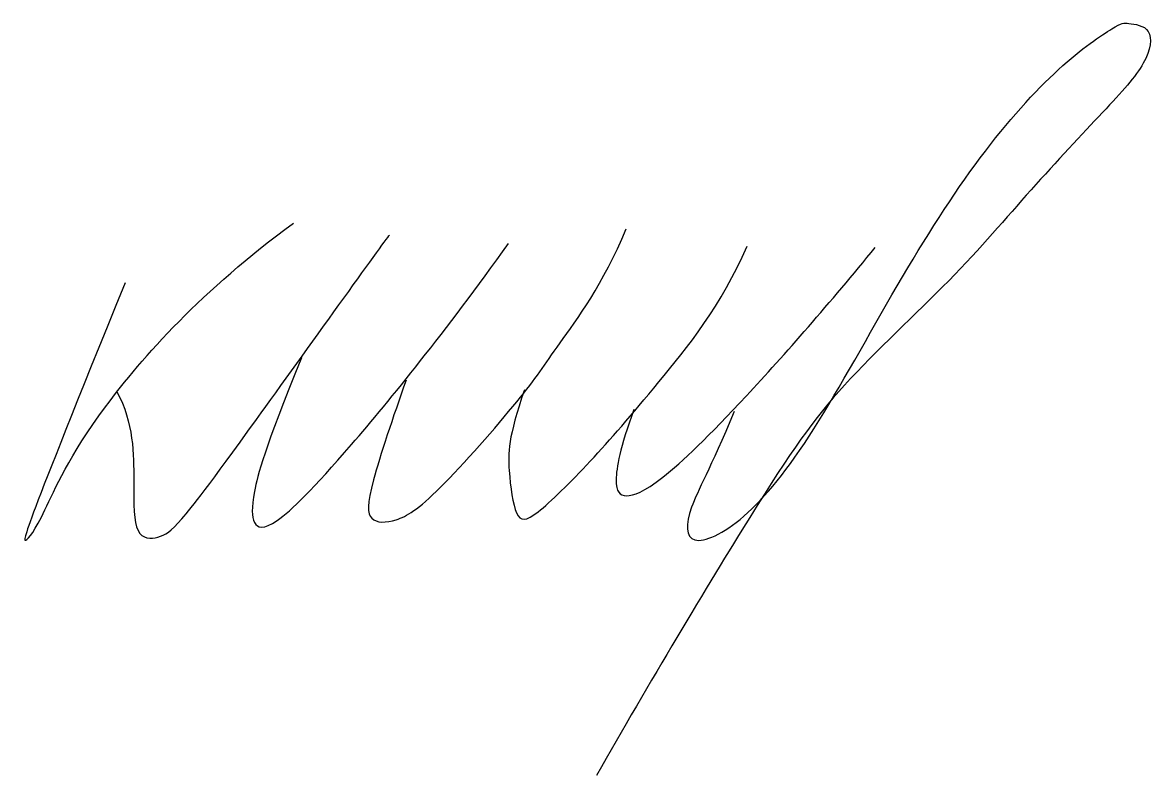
# Model space of a CAD drawing. Header units: millimetres. Extents: x 1542.4 to 1551.94, y 2240.25 to 2246.62.
import ezdxf

# ---------------------------------------------------------------- set-up
doc = ezdxf.new("R2010")
doc.units = ezdxf.units.MM
doc.layers.add('Роспись', color=5, linetype='Continuous')

msp = doc.modelspace()

# ---------------------------------------------------------------- linework, layer by layer
at = {"layer": 'Роспись'}
for points in [[(1548.411, 2243.3279), (1548.2043, 2242.8354), (1547.9977, 2242.4859), (1547.9977, 2242.1523), (1548.4746, 2242.3588), (1549.0582, 2243.0749), (1549.7939, 2244.4343), (1550.4878, 2245.5263), (1551.1818, 2246.2914), (1551.6763, 2246.6182), (1551.7082, 2246.6102), (1551.9554, 2246.5863), (1551.9155, 2246.2835), (1551.5726, 2245.9088), (1550.9106, 2245.2074), (1550.2884, 2244.4662), (1549.2659, 2243.5296), (1548.7022, 2242.7249), (1547.6814, 2241.0163), (1547.2476, 2240.2512)], [(1543.2659, 2244.4162), (1542.3995, 2242.2854), (1542.3995, 2242.1772), (1542.556, 2242.3937), (1542.9051, 2243.2237), (1543.9162, 2244.3545), (1544.6866, 2244.9199)], [(1543.1961, 2243.495), (1543.3385, 2243.2358), (1543.3385, 2242.6824), (1543.3385, 2242.2494), (1543.5551, 2242.2494), (1543.6996, 2242.3464), (1544.1074, 2242.8793), (1545.453, 2244.7634), (1545.4993, 2244.8192)], [(1545.6384, 2243.5924), (1545.5272, 2243.2784), (1545.3097, 2242.6262), (1545.3097, 2242.3847), (1545.5466, 2242.3847), (1545.8366, 2242.5537), (1546.6875, 2243.5248), (1546.8547, 2243.8057), (1547.3033, 2244.4008), (1547.4966, 2244.8723)], [(1544.7556, 2243.7828), (1544.4372, 2242.9996), (1544.3332, 2242.5876), (1544.3332, 2242.3605), (1544.483, 2242.3074), (1545.039, 2242.8533), (1545.9672, 2243.9982), (1546.5038, 2244.747)], [(1546.6382, 2243.5121), (1546.499, 2243.1102), (1546.499, 2242.8319), (1546.561, 2242.3978), (1546.6921, 2242.3978), (1547.1905, 2242.8895), (1547.7131, 2243.4947), (1548.3052, 2244.2284), (1548.5183, 2244.7254)], [(1547.5631, 2243.3448), (1547.4447, 2243.0213), (1547.3831, 2242.6805), (1547.4701, 2242.5843), (1547.7372, 2242.6774), (1548.429, 2243.3437), (1549.229, 2244.2574), (1549.6016, 2244.7142)]]:
    msp.add_open_spline(points, degree=3, dxfattribs=at)

doc.saveas('drawing.dxf')
